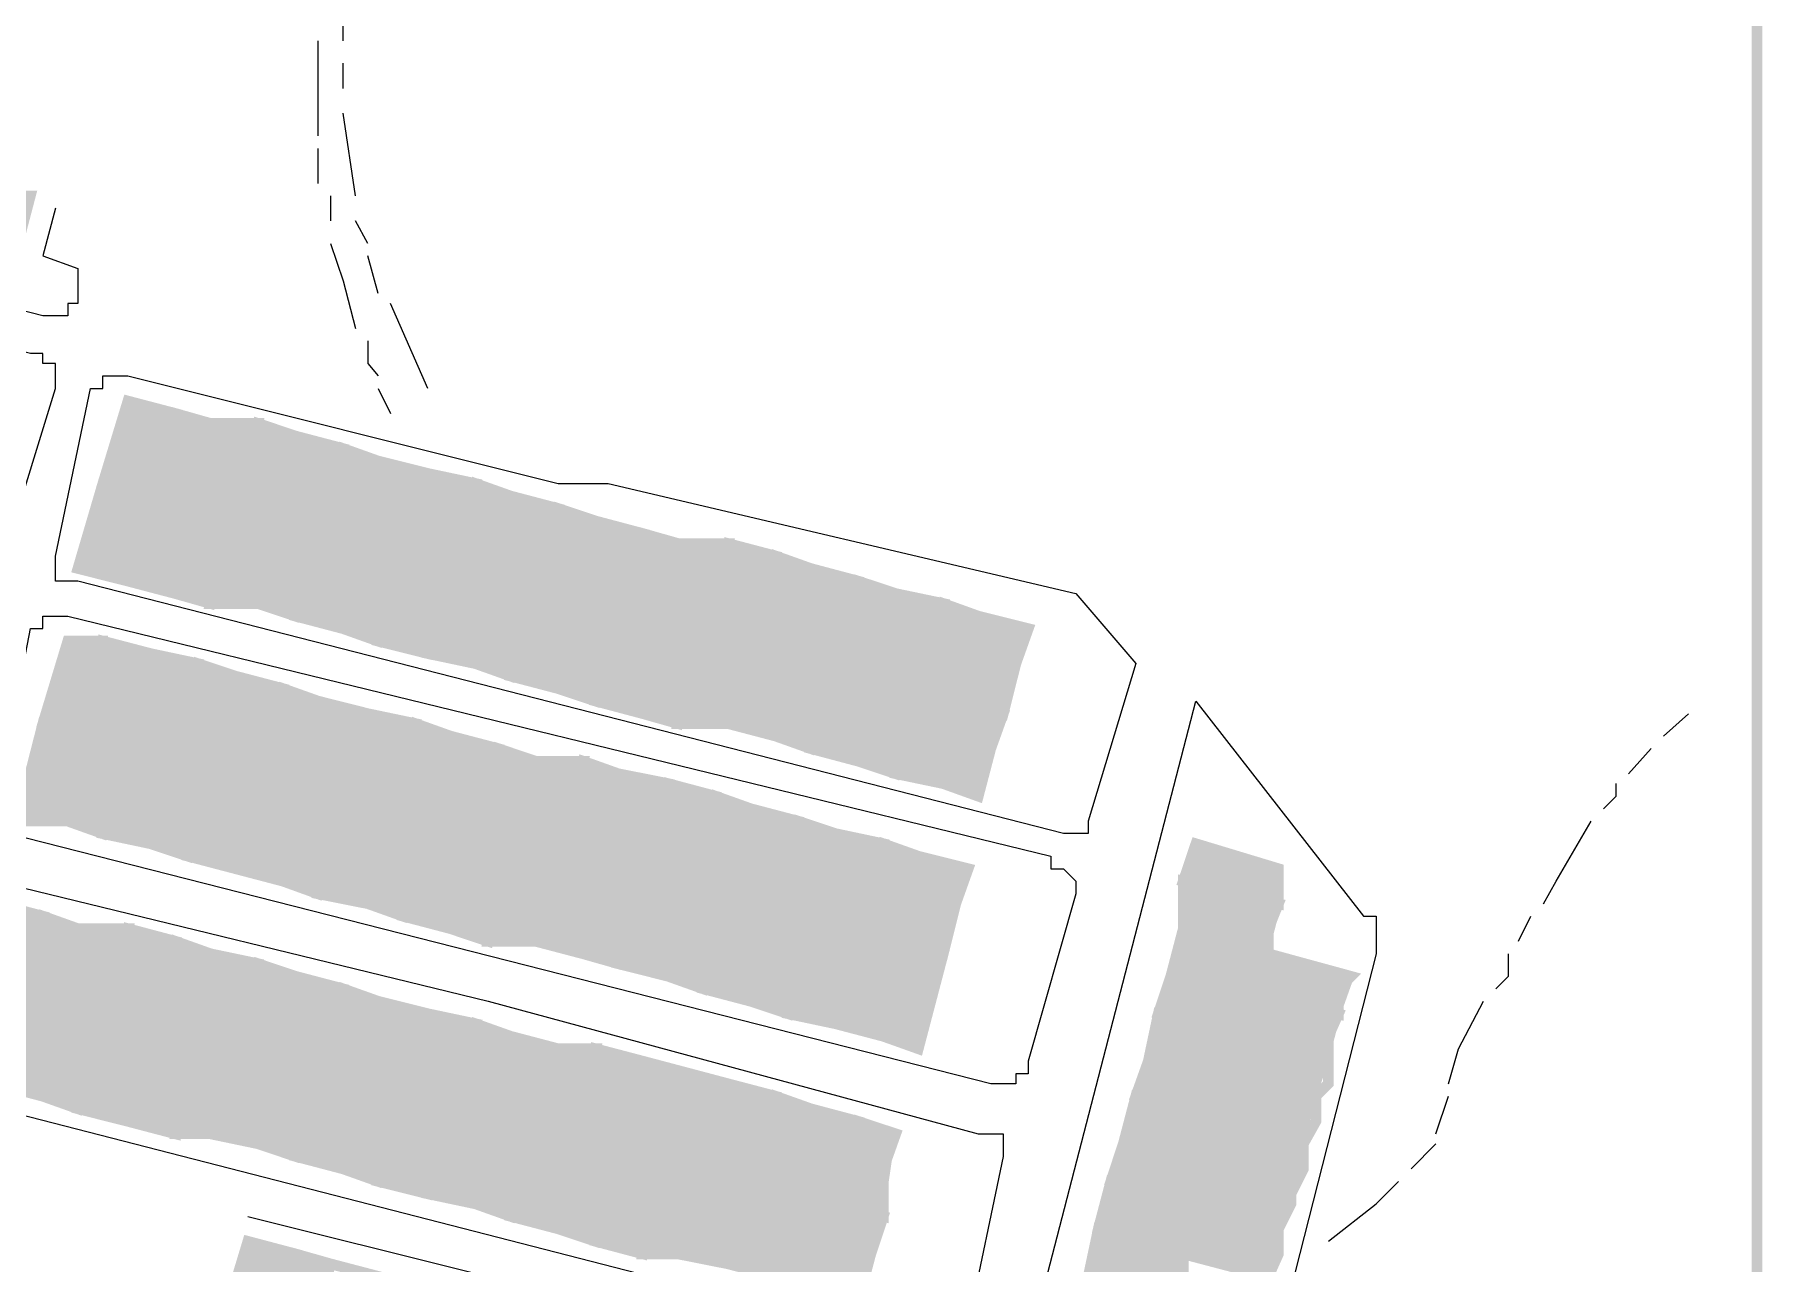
# Model space of a CAD drawing. Header units: millimetres. Extents: x -3588 to 75209, y -3737 to 38254.
# Drawn here: x 6411.6 to 6606.6, y 6774.9 to 6913.6 of the extents above; entities that cross this region are included whole.
import ezdxf

# ---------------------------------------------------------------- set-up
doc = ezdxf.new("R2010")
doc.units = ezdxf.units.MM
doc.layers.add('H', color=250, linetype='Continuous')
doc.layers.add('P', color=253, linetype='Continuous')

msp = doc.modelspace()

# ---------------------------------------------------------------- hatches: boundary and pattern name
at = {"layer": 'H', "linetype": 'Continuous'}
for points in [[(6427.455, 6870.87), (6424.911, 6861.268), (6419.261, 6862.692), (6422.094, 6872.278), (6427.455, 6870.87), (6427.455, 6870.87)], [(6431.696, 6869.462), (6428.864, 6860.147), (6424.911, 6861.268), (6427.455, 6870.87), (6431.696, 6869.462), (6431.696, 6869.462)], [(6437.057, 6869.462), (6434.225, 6860.147), (6428.864, 6860.147), (6431.696, 6869.462), (6437.057, 6869.462), (6437.057, 6869.462)], [(6441.01, 6868.053), (6438.466, 6858.739), (6434.225, 6860.147), (6437.057, 6869.462), (6441.01, 6868.053), (6441.01, 6868.053)], [(6446.372, 6866.917), (6443.827, 6857.315), (6438.466, 6858.739), (6441.01, 6868.053), (6446.372, 6866.917), (6446.372, 6866.917)], [(6450.597, 6865.509), (6449.188, 6855.906), (6443.827, 6857.315), (6446.372, 6866.917), (6450.597, 6865.509), (6450.597, 6865.509)], [(6455.958, 6864.1), (6453.141, 6854.498), (6449.188, 6855.906), (6450.597, 6865.509), (6455.958, 6864.1), (6455.958, 6864.1)], [(6461.335, 6862.692), (6458.79, 6853.378), (6453.141, 6854.498), (6455.958, 6864.1), (6461.335, 6862.692), (6461.335, 6862.692)], [(6424.911, 6861.268), (6422.094, 6851.953), (6416.733, 6853.378), (6419.261, 6862.692), (6424.911, 6861.268), (6424.911, 6861.268)], [(6428.864, 6860.147), (6427.455, 6850.545), (6422.094, 6851.953), (6424.911, 6861.268), (6428.864, 6860.147), (6428.864, 6860.147)], [(6465.56, 6861.268), (6462.743, 6851.953), (6458.79, 6853.378), (6461.335, 6862.692), (6465.56, 6861.268), (6465.56, 6861.268)], [(6470.921, 6860.147), (6468.105, 6850.545), (6462.743, 6851.953), (6465.56, 6861.268), (6470.921, 6860.147), (6470.921, 6860.147)], [(6434.225, 6860.147), (6431.696, 6849.137), (6427.455, 6850.545), (6428.864, 6860.147), (6434.225, 6860.147), (6434.225, 6860.147)], [(6438.466, 6858.739), (6437.057, 6849.137), (6431.696, 6849.137), (6434.225, 6860.147), (6438.466, 6858.739), (6438.466, 6858.739)], [(6474.874, 6858.739), (6472.346, 6849.137), (6468.105, 6850.545), (6470.921, 6860.147), (6474.874, 6858.739), (6474.874, 6858.739)], [(6443.827, 6857.315), (6441.01, 6847.728), (6437.057, 6849.137), (6438.466, 6858.739), (6443.827, 6857.315), (6443.827, 6857.315)], [(6449.188, 6855.906), (6446.372, 6846.592), (6441.01, 6847.728), (6443.827, 6857.315), (6449.188, 6855.906), (6449.188, 6855.906)], [(6480.235, 6857.315), (6477.707, 6847.728), (6472.346, 6849.137), (6474.874, 6858.739), (6480.235, 6857.315), (6480.235, 6857.315)], [(6484.476, 6855.906), (6483.068, 6846.592), (6477.707, 6847.728), (6480.235, 6857.315), (6484.476, 6855.906), (6484.476, 6855.906)], [(6453.141, 6854.498), (6450.597, 6845.184), (6446.372, 6846.592), (6449.188, 6855.906), (6453.141, 6854.498), (6453.141, 6854.498)], [(6489.838, 6855.906), (6487.021, 6846.592), (6483.068, 6846.592), (6484.476, 6855.906), (6489.838, 6855.906), (6489.838, 6855.906)], [(6495.199, 6854.498), (6492.67, 6845.184), (6487.021, 6846.592), (6489.838, 6855.906), (6495.199, 6854.498), (6495.199, 6854.498)], [(6458.79, 6853.378), (6455.958, 6843.776), (6450.597, 6845.184), (6453.141, 6854.498), (6458.79, 6853.378), (6458.79, 6853.378)], [(6462.743, 6851.953), (6461.335, 6842.367), (6455.958, 6843.776), (6458.79, 6853.378), (6462.743, 6851.953), (6462.743, 6851.953)], [(6499.44, 6853.378), (6496.607, 6843.776), (6492.67, 6845.184), (6495.199, 6854.498), (6499.44, 6853.378), (6499.44, 6853.378)], [(6504.801, 6851.953), (6501.984, 6842.367), (6496.607, 6843.776), (6499.44, 6853.378), (6504.801, 6851.953), (6504.801, 6851.953)], [(6468.105, 6850.545), (6465.56, 6840.943), (6461.335, 6842.367), (6462.743, 6851.953), (6468.105, 6850.545), (6468.105, 6850.545)], [(6508.754, 6850.545), (6507.346, 6840.943), (6501.984, 6842.367), (6504.801, 6851.953), (6508.754, 6850.545), (6508.754, 6850.545)], [(6472.346, 6849.137), (6470.921, 6839.823), (6465.56, 6840.943), (6468.105, 6850.545), (6472.346, 6849.137), (6472.346, 6849.137)], [(6477.707, 6847.728), (6474.874, 6838.414), (6470.921, 6839.823), (6472.346, 6849.137), (6477.707, 6847.728), (6477.707, 6847.728)], [(6514.115, 6849.137), (6511.571, 6839.823), (6507.346, 6840.943), (6508.754, 6850.545), (6514.115, 6849.137), (6514.115, 6849.137)], [(6518.356, 6847.728), (6516.932, 6838.414), (6511.571, 6839.823), (6514.115, 6849.137), (6518.356, 6847.728), (6518.356, 6847.728)], [(6483.068, 6846.592), (6480.235, 6836.99), (6474.874, 6838.414), (6477.707, 6847.728), (6483.068, 6846.592), (6483.068, 6846.592)], [(6523.718, 6846.592), (6520.885, 6836.99), (6516.932, 6838.414), (6518.356, 6847.728), (6523.718, 6846.592), (6523.718, 6846.592)], [(6487.021, 6846.592), (6484.476, 6835.582), (6480.235, 6836.99), (6483.068, 6846.592), (6487.021, 6846.592), (6487.021, 6846.592)], [(6492.67, 6845.184), (6489.838, 6835.582), (6484.476, 6835.582), (6487.021, 6846.592), (6492.67, 6845.184), (6492.67, 6845.184)], [(6419.261, 6845.184), (6418.141, 6834.173), (6412.492, 6835.582), (6415.308, 6845.184), (6419.261, 6845.184), (6419.261, 6845.184)], [(6424.911, 6843.776), (6422.094, 6833.053), (6418.141, 6834.173), (6419.261, 6845.184), (6424.911, 6843.776), (6424.911, 6843.776)], [(6430.272, 6842.367), (6427.455, 6831.629), (6422.094, 6833.053), (6424.911, 6843.776), (6430.272, 6842.367), (6430.272, 6842.367)], [(6496.607, 6843.776), (6495.199, 6834.173), (6489.838, 6835.582), (6492.67, 6845.184), (6496.607, 6843.776), (6496.607, 6843.776)], [(6501.984, 6842.367), (6499.44, 6833.053), (6495.199, 6834.173), (6496.607, 6843.776), (6501.984, 6842.367), (6501.984, 6842.367)], [(6434.225, 6840.943), (6431.696, 6830.22), (6427.455, 6831.629), (6430.272, 6842.367), (6434.225, 6840.943), (6434.225, 6840.943)], [(6507.346, 6840.943), (6504.801, 6831.629), (6499.44, 6833.053), (6501.984, 6842.367), (6507.346, 6840.943), (6507.346, 6840.943)], [(6439.586, 6839.823), (6437.057, 6828.812), (6431.696, 6830.22), (6434.225, 6840.943), (6439.586, 6839.823), (6439.586, 6839.823)], [(6443.827, 6838.414), (6441.01, 6828.812), (6437.057, 6828.812), (6439.586, 6839.823), (6443.827, 6838.414), (6443.827, 6838.414)], [(6511.571, 6839.823), (6508.754, 6830.22), (6504.801, 6831.629), (6507.346, 6840.943), (6511.571, 6839.823), (6511.571, 6839.823)], [(6516.932, 6838.414), (6514.115, 6828.812), (6508.754, 6830.22), (6511.571, 6839.823), (6516.932, 6838.414), (6516.932, 6838.414)], [(6449.188, 6836.99), (6446.372, 6827.404), (6441.01, 6828.812), (6443.827, 6838.414), (6449.188, 6836.99), (6449.188, 6836.99)], [(6520.885, 6836.99), (6518.356, 6827.404), (6514.115, 6828.812), (6516.932, 6838.414), (6520.885, 6836.99), (6520.885, 6836.99)], [(6418.141, 6834.173), (6415.308, 6824.859), (6409.947, 6824.859), (6412.492, 6835.582), (6418.141, 6834.173), (6418.141, 6834.173)], [(6454.549, 6835.582), (6452.021, 6826.268), (6446.372, 6827.404), (6449.188, 6836.99), (6454.549, 6835.582), (6454.549, 6835.582)], [(6458.79, 6834.173), (6455.958, 6824.859), (6452.021, 6826.268), (6454.549, 6835.582), (6458.79, 6834.173), (6458.79, 6834.173)], [(6422.094, 6833.053), (6419.261, 6823.451), (6415.308, 6824.859), (6418.141, 6834.173), (6422.094, 6833.053), (6422.094, 6833.053)], [(6464.152, 6833.053), (6461.335, 6823.451), (6455.958, 6824.859), (6458.79, 6834.173), (6464.152, 6833.053), (6464.152, 6833.053)], [(6427.455, 6831.629), (6424.911, 6822.043), (6419.261, 6823.451), (6422.094, 6833.053), (6427.455, 6831.629), (6427.455, 6831.629)], [(6431.696, 6830.22), (6428.864, 6820.618), (6424.911, 6822.043), (6427.455, 6831.629), (6431.696, 6830.22), (6431.696, 6830.22)], [(6468.105, 6831.629), (6465.56, 6822.043), (6461.335, 6823.451), (6464.152, 6833.053), (6468.105, 6831.629), (6468.105, 6831.629)], [(6473.466, 6831.629), (6470.921, 6820.618), (6465.56, 6822.043), (6468.105, 6831.629), (6473.466, 6831.629), (6473.466, 6831.629)], [(6477.707, 6830.22), (6474.874, 6819.498), (6470.921, 6820.618), (6473.466, 6831.629), (6477.707, 6830.22), (6477.707, 6830.22)], [(6437.057, 6828.812), (6434.225, 6819.498), (6428.864, 6820.618), (6431.696, 6830.22), (6437.057, 6828.812), (6437.057, 6828.812)], [(6483.068, 6828.812), (6480.235, 6818.09), (6474.874, 6819.498), (6477.707, 6830.22), (6483.068, 6828.812), (6483.068, 6828.812)], [(6441.01, 6828.812), (6439.586, 6818.09), (6434.225, 6819.498), (6437.057, 6828.812), (6441.01, 6828.812), (6441.01, 6828.812)], [(6446.372, 6827.404), (6443.827, 6816.665), (6439.586, 6818.09), (6441.01, 6828.812), (6446.372, 6827.404), (6446.372, 6827.404)], [(6488.429, 6827.404), (6485.885, 6816.665), (6480.235, 6818.09), (6483.068, 6828.812), (6488.429, 6827.404), (6488.429, 6827.404)], [(6452.021, 6826.268), (6449.188, 6815.257), (6443.827, 6816.665), (6446.372, 6827.404), (6452.021, 6826.268), (6452.021, 6826.268)], [(6455.958, 6824.859), (6453.141, 6813.849), (6449.188, 6815.257), (6452.021, 6826.268), (6455.958, 6824.859), (6455.958, 6824.859)], [(6492.67, 6826.268), (6489.838, 6815.257), (6485.885, 6816.665), (6488.429, 6827.404), (6492.67, 6826.268), (6492.67, 6826.268)], [(6498.032, 6824.859), (6495.199, 6815.257), (6489.838, 6815.257), (6492.67, 6826.268), (6498.032, 6824.859), (6498.032, 6824.859)], [(6461.335, 6823.451), (6458.79, 6812.728), (6453.141, 6813.849), (6455.958, 6824.859), (6461.335, 6823.451), (6461.335, 6823.451)], [(6501.984, 6823.451), (6499.44, 6813.849), (6495.199, 6815.257), (6498.032, 6824.859), (6501.984, 6823.451), (6501.984, 6823.451)], [(6465.56, 6822.043), (6462.743, 6811.304), (6458.79, 6812.728), (6461.335, 6823.451), (6465.56, 6822.043), (6465.56, 6822.043)], [(6470.921, 6820.618), (6468.105, 6811.304), (6462.743, 6811.304), (6465.56, 6822.043), (6470.921, 6820.618), (6470.921, 6820.618)], [(6507.346, 6822.043), (6504.801, 6812.728), (6499.44, 6813.849), (6501.984, 6823.451), (6507.346, 6822.043), (6507.346, 6822.043)], [(6511.571, 6820.618), (6510.162, 6811.304), (6504.801, 6812.728), (6507.346, 6822.043), (6511.571, 6820.618), (6511.571, 6820.618)], [(6552.22, 6819.498), (6552.22, 6815.257), (6541.21, 6818.09), (6542.634, 6822.043), (6552.22, 6819.498), (6552.22, 6819.498)], [(6474.874, 6819.498), (6473.466, 6809.896), (6468.105, 6811.304), (6470.921, 6820.618), (6474.874, 6819.498), (6474.874, 6819.498)], [(6516.932, 6819.498), (6514.115, 6809.896), (6510.162, 6811.304), (6511.571, 6820.618), (6516.932, 6819.498), (6516.932, 6819.498)], [(6480.235, 6818.09), (6477.707, 6808.487), (6473.466, 6809.896), (6474.874, 6819.498), (6480.235, 6818.09), (6480.235, 6818.09)], [(6485.885, 6816.665), (6483.068, 6807.079), (6477.707, 6808.487), (6480.235, 6818.09), (6485.885, 6816.665), (6485.885, 6816.665)], [(6552.22, 6815.257), (6550.812, 6809.896), (6541.21, 6812.728), (6541.21, 6818.09), (6552.22, 6815.257), (6552.22, 6815.257)], [(6489.838, 6815.257), (6487.021, 6805.943), (6483.068, 6807.079), (6485.885, 6816.665), (6489.838, 6815.257), (6489.838, 6815.257)], [(6412.492, 6813.849), (6409.947, 6804.534), (6404.586, 6805.943), (6407.13, 6815.257), (6412.492, 6813.849), (6412.492, 6813.849)], [(6495.199, 6815.257), (6492.67, 6804.534), (6487.021, 6805.943), (6489.838, 6815.257), (6495.199, 6815.257), (6495.199, 6815.257)], [(6499.44, 6813.849), (6496.607, 6803.126), (6492.67, 6804.534), (6495.199, 6815.257), (6499.44, 6813.849), (6499.44, 6813.849)], [(6416.733, 6812.728), (6415.308, 6803.126), (6409.947, 6804.534), (6412.492, 6813.849), (6416.733, 6812.728), (6416.733, 6812.728)], [(6422.094, 6812.728), (6419.261, 6801.718), (6415.308, 6803.126), (6416.733, 6812.728), (6422.094, 6812.728), (6422.094, 6812.728)], [(6427.455, 6811.304), (6424.911, 6801.718), (6419.261, 6801.718), (6422.094, 6812.728), (6427.455, 6811.304), (6427.455, 6811.304)], [(6504.801, 6812.728), (6501.984, 6801.718), (6496.607, 6803.126), (6499.44, 6813.849), (6504.801, 6812.728), (6504.801, 6812.728)], [(6510.162, 6811.304), (6507.346, 6800.293), (6501.984, 6801.718), (6504.801, 6812.728), (6510.162, 6811.304), (6510.162, 6811.304)], [(6550.812, 6809.896), (6549.403, 6805.943), (6540.089, 6807.079), (6541.21, 6812.728), (6550.812, 6809.896), (6550.812, 6809.896)], [(6431.696, 6809.896), (6428.864, 6800.293), (6424.911, 6801.718), (6427.455, 6811.304), (6431.696, 6809.896), (6431.696, 6809.896)], [(6514.115, 6809.896), (6511.571, 6799.173), (6507.346, 6800.293), (6510.162, 6811.304), (6514.115, 6809.896), (6514.115, 6809.896)], [(6437.057, 6808.487), (6434.225, 6799.173), (6428.864, 6800.293), (6431.696, 6809.896), (6437.057, 6808.487), (6437.057, 6808.487)], [(6441.01, 6807.079), (6438.466, 6797.765), (6434.225, 6799.173), (6437.057, 6808.487), (6441.01, 6807.079), (6441.01, 6807.079)], [(6560.414, 6807.079), (6559.006, 6803.126), (6549.403, 6805.943), (6550.812, 6809.896), (6560.414, 6807.079), (6560.414, 6807.079)], [(6446.372, 6805.943), (6443.827, 6796.341), (6438.466, 6797.765), (6441.01, 6807.079), (6446.372, 6805.943), (6446.372, 6805.943)], [(6549.403, 6805.943), (6547.995, 6800.293), (6538.681, 6803.126), (6540.089, 6807.079), (6549.403, 6805.943), (6549.403, 6805.943)], [(6415.308, 6803.126), (6412.492, 6793.524), (6407.13, 6794.932), (6409.947, 6804.534), (6415.308, 6803.126), (6415.308, 6803.126)], [(6450.597, 6804.534), (6449.188, 6794.932), (6443.827, 6796.341), (6446.372, 6805.943), (6450.597, 6804.534), (6450.597, 6804.534)], [(6455.958, 6803.126), (6453.141, 6793.524), (6449.188, 6794.932), (6450.597, 6804.534), (6455.958, 6803.126), (6455.958, 6803.126)], [(6559.006, 6803.126), (6557.581, 6797.765), (6547.995, 6800.293), (6549.403, 6805.943), (6559.006, 6803.126), (6559.006, 6803.126)], [(6419.261, 6801.718), (6416.733, 6792.404), (6412.492, 6793.524), (6415.308, 6803.126), (6419.261, 6801.718), (6419.261, 6801.718)], [(6461.335, 6801.718), (6458.79, 6792.404), (6453.141, 6793.524), (6455.958, 6803.126), (6461.335, 6801.718), (6461.335, 6801.718)], [(6547.995, 6800.293), (6546.859, 6794.932), (6537.257, 6797.765), (6538.681, 6803.126), (6547.995, 6800.293), (6547.995, 6800.293)], [(6424.911, 6801.718), (6422.094, 6790.979), (6416.733, 6792.404), (6419.261, 6801.718), (6424.911, 6801.718), (6424.911, 6801.718)], [(6428.864, 6800.293), (6427.455, 6789.571), (6422.094, 6790.979), (6424.911, 6801.718), (6428.864, 6800.293), (6428.864, 6800.293)], [(6465.56, 6800.293), (6462.743, 6790.979), (6458.79, 6792.404), (6461.335, 6801.718), (6465.56, 6800.293), (6465.56, 6800.293)], [(6434.225, 6799.173), (6431.696, 6789.571), (6427.455, 6789.571), (6428.864, 6800.293), (6434.225, 6799.173), (6434.225, 6799.173)], [(6438.466, 6797.765), (6437.057, 6788.163), (6431.696, 6789.571), (6434.225, 6799.173), (6438.466, 6797.765), (6438.466, 6797.765)], [(6470.921, 6799.173), (6468.105, 6789.571), (6462.743, 6790.979), (6465.56, 6800.293), (6470.921, 6799.173), (6470.921, 6799.173)], [(6474.874, 6799.173), (6473.466, 6788.163), (6468.105, 6789.571), (6470.921, 6799.173), (6474.874, 6799.173), (6474.874, 6799.173)], [(6480.235, 6797.765), (6477.707, 6788.163), (6473.466, 6788.163), (6474.874, 6799.173), (6480.235, 6797.765), (6480.235, 6797.765)], [(6557.581, 6797.765), (6556.173, 6793.524), (6546.859, 6794.932), (6547.995, 6800.293), (6557.581, 6797.765), (6557.581, 6797.765)], [(6443.827, 6796.341), (6441.01, 6786.754), (6437.057, 6788.163), (6438.466, 6797.765), (6443.827, 6796.341), (6443.827, 6796.341)], [(6485.885, 6796.341), (6483.068, 6786.754), (6477.707, 6788.163), (6480.235, 6797.765), (6485.885, 6796.341), (6485.885, 6796.341)], [(6546.859, 6794.932), (6545.451, 6790.979), (6535.848, 6793.524), (6537.257, 6797.765), (6546.859, 6794.932), (6546.859, 6794.932)], [(6449.188, 6794.932), (6446.372, 6785.618), (6441.01, 6786.754), (6443.827, 6796.341), (6449.188, 6794.932), (6449.188, 6794.932)], [(6453.141, 6793.524), (6450.597, 6784.21), (6446.372, 6785.618), (6449.188, 6794.932), (6453.141, 6793.524), (6453.141, 6793.524)], [(6489.838, 6794.932), (6487.021, 6785.618), (6483.068, 6786.754), (6485.885, 6796.341), (6489.838, 6794.932), (6489.838, 6794.932)], [(6495.199, 6793.524), (6492.67, 6784.21), (6487.021, 6785.618), (6489.838, 6794.932), (6495.199, 6793.524), (6495.199, 6793.524)], [(6556.173, 6793.524), (6554.765, 6788.163), (6545.451, 6790.979), (6546.859, 6794.932), (6556.173, 6793.524), (6556.173, 6793.524)], [(6458.79, 6792.404), (6455.958, 6782.801), (6450.597, 6784.21), (6453.141, 6793.524), (6458.79, 6792.404), (6458.79, 6792.404)], [(6499.44, 6792.404), (6496.607, 6782.801), (6492.67, 6784.21), (6495.199, 6793.524), (6499.44, 6792.404), (6499.44, 6792.404)], [(6545.451, 6790.979), (6544.042, 6785.618), (6534.44, 6788.163), (6535.848, 6793.524), (6545.451, 6790.979), (6545.451, 6790.979)], [(6462.743, 6790.979), (6461.335, 6781.393), (6455.958, 6782.801), (6458.79, 6792.404), (6462.743, 6790.979), (6462.743, 6790.979)], [(6468.105, 6789.571), (6465.56, 6779.969), (6461.335, 6781.393), (6462.743, 6790.979), (6468.105, 6789.571), (6468.105, 6789.571)], [(6504.801, 6790.979), (6501.984, 6781.393), (6496.607, 6782.801), (6499.44, 6792.404), (6504.801, 6790.979), (6504.801, 6790.979)], [(6508.754, 6789.571), (6507.346, 6779.969), (6501.984, 6781.393), (6504.801, 6790.979), (6508.754, 6789.571), (6508.754, 6789.571)], [(6554.765, 6788.163), (6553.644, 6782.801), (6544.042, 6785.618), (6545.451, 6790.979), (6554.765, 6788.163), (6554.765, 6788.163)], [(6473.466, 6788.163), (6470.921, 6778.849), (6465.56, 6779.969), (6468.105, 6789.571), (6473.466, 6788.163), (6473.466, 6788.163)], [(6477.707, 6788.163), (6474.874, 6777.44), (6470.921, 6778.849), (6473.466, 6788.163), (6477.707, 6788.163), (6477.707, 6788.163)], [(6483.068, 6786.754), (6480.235, 6776.016), (6474.874, 6777.44), (6477.707, 6788.163), (6483.068, 6786.754), (6483.068, 6786.754)], [(6487.021, 6785.618), (6484.476, 6776.016), (6480.235, 6776.016), (6483.068, 6786.754), (6487.021, 6785.618), (6487.021, 6785.618)], [(6544.042, 6785.618), (6542.634, 6781.393), (6533.32, 6784.21), (6534.44, 6788.163), (6544.042, 6785.618), (6544.042, 6785.618)], [(6492.67, 6784.21), (6489.838, 6774.608), (6484.476, 6776.016), (6487.021, 6785.618), (6492.67, 6784.21), (6492.67, 6784.21)], [(6553.644, 6782.801), (6552.22, 6778.849), (6542.634, 6781.393), (6544.042, 6785.618), (6553.644, 6782.801), (6553.644, 6782.801)], [(6496.607, 6782.801), (6495.199, 6773.199), (6489.838, 6774.608), (6492.67, 6784.21), (6496.607, 6782.801), (6496.607, 6782.801)], [(6542.634, 6781.393), (6541.21, 6776.016), (6531.895, 6778.849), (6533.32, 6784.21), (6542.634, 6781.393), (6542.634, 6781.393)], [(6501.984, 6781.393), (6499.44, 6772.079), (6495.199, 6773.199), (6496.607, 6782.801), (6501.984, 6781.393), (6501.984, 6781.393)], [(6507.346, 6779.969), (6504.801, 6770.655), (6499.44, 6772.079), (6501.984, 6781.393), (6507.346, 6779.969), (6507.346, 6779.969)], [(6552.22, 6778.849), (6550.812, 6773.199), (6541.21, 6776.016), (6542.634, 6781.393), (6552.22, 6778.849), (6552.22, 6778.849)], [(6441.01, 6776.016), (6438.466, 6766.43), (6432.816, 6767.838), (6435.633, 6777.44), (6441.01, 6776.016), (6441.01, 6776.016)], [(6541.21, 6776.016), (6540.089, 6772.079), (6530.487, 6773.199), (6531.895, 6778.849), (6541.21, 6776.016), (6541.21, 6776.016)], [(6445.235, 6774.608), (6442.419, 6765.293), (6438.466, 6766.43), (6441.01, 6776.016), (6445.235, 6774.608), (6445.235, 6774.608)]]:
    msp.add_hatch(color=256, dxfattribs=at).paths.add_polyline_path(points)

# ---------------------------------------------------------------- linework, layer by layer
at = {"layer": 'P', "const_width": 1.2}
for points in [[(6605.975, -522.389), (6605.975, 8803.839)], [(6409.675, 6890.074), (6408.539, 6884.425), (6405.722, 6885.833), (6407.13, 6895.436), (6411.083, 6895.436), (6409.675, 6890.074)], [(6426.047, 6866.917), (6424.639, 6861.556), (6419.261, 6862.964), (6422.094, 6872.278), (6427.455, 6870.87), (6426.047, 6866.917)], [(6430, 6865.509), (6428.864, 6860.147), (6424.639, 6861.556), (6427.455, 6870.87), (6431.408, 6869.75), (6430, 6865.509)], [(6435.633, 6864.1), (6434.225, 6860.147), (6428.864, 6860.147), (6431.408, 6869.75), (6436.769, 6869.75), (6435.633, 6864.1)], [(6439.586, 6862.964), (6438.178, 6858.739), (6434.225, 6860.147), (6436.769, 6869.75), (6441.01, 6868.325), (6439.586, 6862.964)], [(6444.963, 6861.556), (6443.539, 6857.315), (6438.178, 6858.739), (6441.01, 6868.325), (6446.372, 6866.917), (6444.963, 6861.556)], [(6449.188, 6860.147), (6449.188, 6856.194), (6443.539, 6857.315), (6446.372, 6866.917), (6450.324, 6865.509), (6449.188, 6860.147)], [(6454.549, 6858.739), (6453.141, 6854.786), (6449.188, 6856.194), (6450.324, 6865.509), (6455.958, 6864.1), (6454.549, 6858.739)], [(6459.911, 6858.739), (6458.502, 6853.378), (6453.141, 6854.786), (6455.958, 6864.1), (6461.335, 6862.964), (6459.911, 6858.739)], [(6423.214, 6857.315), (6422.094, 6851.953), (6416.445, 6853.378), (6419.261, 6862.964), (6424.639, 6861.556), (6423.214, 6857.315)], [(6463.864, 6857.315), (6462.743, 6851.953), (6458.502, 6853.378), (6461.335, 6862.964), (6465.288, 6861.556), (6463.864, 6857.315)], [(6427.455, 6856.194), (6427.455, 6850.545), (6422.094, 6851.953), (6424.639, 6861.556), (6428.864, 6860.147), (6427.455, 6856.194)], [(6438.178, 6853.378), (6436.769, 6849.425), (6431.408, 6849.425), (6434.225, 6860.147), (6438.178, 6858.739), (6438.178, 6853.378)], [(6469.513, 6856.194), (6468.105, 6850.545), (6462.743, 6851.953), (6465.288, 6861.556), (6470.649, 6860.147), (6469.513, 6856.194)], [(6473.466, 6854.786), (6472.058, 6849.425), (6468.105, 6850.545), (6470.649, 6860.147), (6474.874, 6858.739), (6473.466, 6854.786)], [(6432.816, 6854.786), (6431.408, 6849.425), (6427.455, 6850.545), (6428.864, 6860.147), (6434.225, 6860.147), (6432.816, 6854.786)], [(6442.419, 6851.953), (6441.01, 6848.001), (6436.769, 6849.425), (6438.178, 6858.739), (6443.539, 6857.315), (6442.419, 6851.953)], [(6478.827, 6853.378), (6477.419, 6848.001), (6472.058, 6849.425), (6474.874, 6858.739), (6480.235, 6857.315), (6478.827, 6853.378)], [(6447.78, 6850.545), (6446.372, 6846.592), (6441.01, 6848.001), (6443.539, 6857.315), (6449.188, 6856.194), (6447.78, 6850.545)], [(6451.733, 6849.425), (6450.324, 6845.184), (6446.372, 6846.592), (6449.188, 6856.194), (6453.141, 6854.786), (6451.733, 6849.425)], [(6484.188, 6851.953), (6483.068, 6846.592), (6477.419, 6848.001), (6480.235, 6857.315), (6484.188, 6856.194), (6484.188, 6851.953)], [(6457.094, 6848.001), (6455.958, 6843.776), (6450.324, 6845.184), (6453.141, 6854.786), (6458.502, 6853.378), (6457.094, 6848.001)], [(6488.429, 6850.545), (6487.021, 6846.592), (6483.068, 6846.592), (6484.188, 6856.194), (6489.838, 6856.194), (6488.429, 6850.545)], [(6493.791, 6849.425), (6492.382, 6845.184), (6487.021, 6846.592), (6489.838, 6856.194), (6495.199, 6854.786), (6493.791, 6849.425)], [(6497.743, 6848.001), (6496.607, 6843.776), (6492.382, 6845.184), (6495.199, 6854.786), (6499.152, 6853.378), (6497.743, 6848.001)], [(6461.335, 6848.001), (6461.335, 6842.639), (6455.958, 6843.776), (6458.502, 6853.378), (6462.743, 6851.953), (6461.335, 6848.001)], [(6503.393, 6846.592), (6501.984, 6842.639), (6496.607, 6843.776), (6499.152, 6853.378), (6504.513, 6851.953), (6503.393, 6846.592)], [(6466.696, 6846.592), (6465.288, 6841.231), (6461.335, 6842.639), (6462.743, 6851.953), (6468.105, 6850.545), (6466.696, 6846.592)], [(6472.058, 6845.184), (6470.649, 6839.823), (6465.288, 6841.231), (6468.105, 6850.545), (6472.058, 6849.425), (6472.058, 6845.184)], [(6507.346, 6845.184), (6507.346, 6841.231), (6501.984, 6842.639), (6504.513, 6851.953), (6508.754, 6850.545), (6507.346, 6845.184)], [(6512.707, 6845.184), (6511.299, 6839.823), (6507.346, 6841.231), (6508.754, 6850.545), (6514.115, 6849.425), (6512.707, 6845.184)], [(6476.283, 6843.776), (6474.874, 6838.414), (6470.649, 6839.823), (6472.058, 6849.425), (6477.419, 6848.001), (6476.283, 6843.776)], [(6518.068, 6843.776), (6516.932, 6838.414), (6511.299, 6839.823), (6514.115, 6849.425), (6518.068, 6848.001), (6518.068, 6843.776)], [(6481.66, 6842.639), (6480.235, 6836.99), (6474.874, 6838.414), (6477.419, 6848.001), (6483.068, 6846.592), (6481.66, 6842.639)], [(6485.613, 6841.231), (6484.188, 6835.87), (6480.235, 6836.99), (6483.068, 6846.592), (6487.021, 6846.592), (6485.613, 6841.231)], [(6490.974, 6839.823), (6489.838, 6835.87), (6484.188, 6835.87), (6487.021, 6846.592), (6492.382, 6845.184), (6490.974, 6839.823)], [(6522.309, 6842.639), (6520.885, 6836.99), (6516.932, 6838.414), (6518.068, 6848.001), (6523.718, 6846.592), (6522.309, 6842.639)], [(6419.261, 6839.823), (6417.853, 6834.461), (6412.492, 6835.87), (6415.308, 6845.184), (6419.261, 6845.184), (6419.261, 6839.823)], [(6423.214, 6838.414), (6422.094, 6833.053), (6417.853, 6834.461), (6419.261, 6845.184), (6424.639, 6843.776), (6423.214, 6838.414)], [(6495.199, 6838.414), (6495.199, 6834.461), (6489.838, 6835.87), (6492.382, 6845.184), (6496.607, 6843.776), (6495.199, 6838.414)], [(6428.864, 6836.99), (6427.455, 6831.629), (6422.094, 6833.053), (6424.639, 6843.776), (6430, 6842.639), (6428.864, 6836.99)], [(6432.816, 6835.87), (6431.408, 6830.22), (6427.455, 6831.629), (6430, 6842.639), (6434.225, 6841.231), (6432.816, 6835.87)], [(6500.56, 6836.99), (6499.152, 6833.053), (6495.199, 6834.461), (6496.607, 6843.776), (6501.984, 6842.639), (6500.56, 6836.99)], [(6505.937, 6835.87), (6504.513, 6831.629), (6499.152, 6833.053), (6501.984, 6842.639), (6507.346, 6841.231), (6505.937, 6835.87)], [(6438.178, 6834.461), (6436.769, 6829.1), (6431.408, 6830.22), (6434.225, 6841.231), (6439.586, 6839.823), (6438.178, 6834.461)], [(6510.162, 6834.461), (6508.754, 6830.22), (6504.513, 6831.629), (6507.346, 6841.231), (6511.299, 6839.823), (6510.162, 6834.461)], [(6442.419, 6833.053), (6441.01, 6829.1), (6436.769, 6829.1), (6439.586, 6839.823), (6443.539, 6838.414), (6442.419, 6833.053)], [(6515.524, 6834.461), (6514.115, 6829.1), (6508.754, 6830.22), (6511.299, 6839.823), (6516.932, 6838.414), (6515.524, 6834.461)], [(6447.78, 6831.629), (6446.372, 6827.676), (6441.01, 6829.1), (6443.539, 6838.414), (6449.188, 6836.99), (6447.78, 6831.629)], [(6453.141, 6830.22), (6451.733, 6826.268), (6446.372, 6827.676), (6449.188, 6836.99), (6454.549, 6835.87), (6453.141, 6830.22)], [(6519.477, 6833.053), (6518.068, 6827.676), (6514.115, 6829.1), (6516.932, 6838.414), (6520.885, 6836.99), (6519.477, 6833.053)], [(6416.445, 6829.1), (6415.308, 6824.859), (6409.675, 6824.859), (6412.492, 6835.87), (6417.853, 6834.461), (6416.445, 6829.1)], [(6457.094, 6830.22), (6455.958, 6824.859), (6451.733, 6826.268), (6454.549, 6835.87), (6458.502, 6834.461), (6457.094, 6830.22)], [(6420.686, 6827.676), (6419.261, 6823.451), (6415.308, 6824.859), (6417.853, 6834.461), (6422.094, 6833.053), (6420.686, 6827.676)], [(6426.047, 6826.268), (6424.639, 6822.315), (6419.261, 6823.451), (6422.094, 6833.053), (6427.455, 6831.629), (6426.047, 6826.268)], [(6462.743, 6829.1), (6461.335, 6823.451), (6455.958, 6824.859), (6458.502, 6834.461), (6463.864, 6833.053), (6462.743, 6829.1)], [(6466.696, 6827.676), (6465.288, 6822.315), (6461.335, 6823.451), (6463.864, 6833.053), (6468.105, 6831.629), (6466.696, 6827.676)], [(6430, 6826.268), (6428.864, 6820.906), (6424.639, 6822.315), (6427.455, 6831.629), (6431.408, 6830.22), (6430, 6826.268)], [(6472.058, 6826.268), (6470.649, 6820.906), (6465.288, 6822.315), (6468.105, 6831.629), (6473.466, 6831.629), (6472.058, 6826.268)], [(6476.283, 6824.859), (6474.874, 6819.498), (6470.649, 6820.906), (6473.466, 6831.629), (6477.419, 6830.22), (6476.283, 6824.859)], [(6435.633, 6824.859), (6434.225, 6819.498), (6428.864, 6820.906), (6431.408, 6830.22), (6436.769, 6829.1), (6435.633, 6824.859)], [(6441.01, 6823.451), (6439.586, 6818.09), (6434.225, 6819.498), (6436.769, 6829.1), (6441.01, 6829.1), (6441.01, 6823.451)], [(6444.963, 6822.315), (6443.539, 6816.665), (6439.586, 6818.09), (6441.01, 6829.1), (6446.372, 6827.676), (6444.963, 6822.315)], [(6481.66, 6823.451), (6480.235, 6818.09), (6474.874, 6819.498), (6477.419, 6830.22), (6483.068, 6829.1), (6481.66, 6823.451)], [(6487.021, 6822.315), (6485.613, 6816.665), (6480.235, 6818.09), (6483.068, 6829.1), (6488.429, 6827.676), (6487.021, 6822.315)], [(6450.324, 6820.906), (6449.188, 6815.545), (6443.539, 6816.665), (6446.372, 6827.676), (6451.733, 6826.268), (6450.324, 6820.906)], [(6490.974, 6820.906), (6489.838, 6815.545), (6485.613, 6816.665), (6488.429, 6827.676), (6492.382, 6826.268), (6490.974, 6820.906)], [(6454.549, 6819.498), (6453.141, 6814.137), (6449.188, 6815.545), (6451.733, 6826.268), (6455.958, 6824.859), (6454.549, 6819.498)], [(6496.607, 6819.498), (6495.199, 6815.545), (6489.838, 6815.545), (6492.382, 6826.268), (6497.743, 6824.859), (6496.607, 6819.498)], [(6459.911, 6818.09), (6458.502, 6812.728), (6453.141, 6814.137), (6455.958, 6824.859), (6461.335, 6823.451), (6459.911, 6818.09)], [(6463.864, 6816.665), (6462.743, 6811.304), (6458.502, 6812.728), (6461.335, 6823.451), (6465.288, 6822.315), (6463.864, 6816.665)], [(6500.56, 6818.09), (6499.152, 6814.137), (6495.199, 6815.545), (6497.743, 6824.859), (6501.984, 6823.451), (6500.56, 6818.09)], [(6505.937, 6816.665), (6504.513, 6812.728), (6499.152, 6814.137), (6501.984, 6823.451), (6507.346, 6822.315), (6505.937, 6816.665)], [(6469.513, 6815.545), (6468.105, 6811.304), (6462.743, 6811.304), (6465.288, 6822.315), (6470.649, 6820.906), (6469.513, 6815.545)], [(6510.162, 6816.665), (6510.162, 6811.304), (6504.513, 6812.728), (6507.346, 6822.315), (6511.299, 6820.906), (6510.162, 6816.665)], [(6551.948, 6818.09), (6551.948, 6815.545), (6541.21, 6818.09), (6542.634, 6822.315), (6551.948, 6819.498), (6551.948, 6818.09)], [(6474.874, 6814.137), (6473.466, 6809.896), (6468.105, 6811.304), (6470.649, 6820.906), (6474.874, 6819.498), (6474.874, 6814.137)], [(6478.827, 6812.728), (6477.419, 6808.775), (6473.466, 6809.896), (6474.874, 6819.498), (6480.235, 6818.09), (6478.827, 6812.728)], [(6515.524, 6815.545), (6514.115, 6809.896), (6510.162, 6811.304), (6511.299, 6820.906), (6516.932, 6819.498), (6515.524, 6815.545)], [(6484.188, 6812.728), (6483.068, 6807.351), (6477.419, 6808.775), (6480.235, 6818.09), (6485.613, 6816.665), (6484.188, 6812.728)], [(6550.812, 6812.728), (6550.812, 6809.896), (6541.21, 6812.728), (6541.21, 6818.09), (6551.948, 6815.545), (6550.812, 6812.728)], [(6411.083, 6809.896), (6409.675, 6804.534), (6404.314, 6805.943), (6407.13, 6815.545), (6412.492, 6814.137), (6411.083, 6809.896)], [(6488.429, 6811.304), (6487.021, 6805.943), (6483.068, 6807.351), (6485.613, 6816.665), (6489.838, 6815.545), (6488.429, 6811.304)], [(6493.791, 6809.896), (6492.382, 6804.534), (6487.021, 6805.943), (6489.838, 6815.545), (6495.199, 6815.545), (6493.791, 6809.896)], [(6497.743, 6808.775), (6496.607, 6803.126), (6492.382, 6804.534), (6495.199, 6815.545), (6499.152, 6814.137), (6497.743, 6808.775)], [(6416.445, 6808.775), (6415.308, 6803.126), (6409.675, 6804.534), (6412.492, 6814.137), (6416.445, 6812.728), (6416.445, 6808.775)], [(6503.393, 6807.351), (6501.984, 6801.99), (6496.607, 6803.126), (6499.152, 6814.137), (6504.513, 6812.728), (6503.393, 6807.351)], [(6420.686, 6807.351), (6419.261, 6801.99), (6415.308, 6803.126), (6416.445, 6812.728), (6422.094, 6812.728), (6420.686, 6807.351)], [(6426.047, 6805.943), (6424.639, 6801.99), (6419.261, 6801.99), (6422.094, 6812.728), (6427.455, 6811.304), (6426.047, 6805.943)], [(6508.754, 6805.943), (6507.346, 6800.582), (6501.984, 6801.99), (6504.513, 6812.728), (6510.162, 6811.304), (6508.754, 6805.943)], [(6512.707, 6804.534), (6511.299, 6799.173), (6507.346, 6800.582), (6510.162, 6811.304), (6514.115, 6809.896), (6512.707, 6804.534)], [(6549.403, 6807.351), (6549.403, 6805.943), (6539.801, 6807.351), (6541.21, 6812.728), (6550.812, 6809.896), (6549.403, 6807.351)], [(6430, 6804.534), (6428.864, 6800.582), (6424.639, 6801.99), (6427.455, 6811.304), (6431.408, 6809.896), (6430, 6804.534)], [(6435.633, 6803.126), (6434.225, 6799.173), (6428.864, 6800.582), (6431.408, 6809.896), (6436.769, 6808.775), (6435.633, 6803.126)], [(6558.718, 6805.943), (6558.718, 6803.126), (6549.403, 6805.943), (6550.812, 6809.896), (6560.126, 6807.351), (6558.718, 6805.943)], [(6439.586, 6801.99), (6438.178, 6797.765), (6434.225, 6799.173), (6436.769, 6808.775), (6441.01, 6807.351), (6439.586, 6801.99)], [(6444.963, 6800.582), (6443.539, 6796.341), (6438.178, 6797.765), (6441.01, 6807.351), (6446.372, 6805.943), (6444.963, 6800.582)], [(6450.324, 6800.582), (6449.188, 6795.22), (6443.539, 6796.341), (6446.372, 6805.943), (6450.324, 6804.534), (6450.324, 6800.582)], [(6547.995, 6803.126), (6547.995, 6800.582), (6538.393, 6803.126), (6539.801, 6807.351), (6549.403, 6805.943), (6547.995, 6803.126)], [(6557.581, 6800.582), (6557.581, 6797.765), (6547.995, 6800.582), (6549.403, 6805.943), (6558.718, 6803.126), (6557.581, 6800.582)], [(6413.9, 6799.173), (6412.492, 6793.812), (6407.13, 6795.22), (6409.675, 6804.534), (6415.308, 6803.126), (6413.9, 6799.173)], [(6454.549, 6799.173), (6453.141, 6793.812), (6449.188, 6795.22), (6450.324, 6804.534), (6455.958, 6803.126), (6454.549, 6799.173)], [(6417.853, 6797.765), (6416.445, 6792.404), (6412.492, 6793.812), (6415.308, 6803.126), (6419.261, 6801.99), (6417.853, 6797.765)], [(6423.214, 6796.341), (6422.094, 6790.979), (6416.445, 6792.404), (6419.261, 6801.99), (6424.639, 6801.99), (6423.214, 6796.341)], [(6427.455, 6795.22), (6427.455, 6789.571), (6422.094, 6790.979), (6424.639, 6801.99), (6428.864, 6800.582), (6427.455, 6795.22)], [(6459.911, 6797.765), (6458.502, 6792.404), (6453.141, 6793.812), (6455.958, 6803.126), (6461.335, 6801.99), (6459.911, 6797.765)], [(6463.864, 6796.341), (6462.743, 6790.979), (6458.502, 6792.404), (6461.335, 6801.99), (6465.288, 6800.582), (6463.864, 6796.341)], [(6546.587, 6797.765), (6546.587, 6795.22), (6537.257, 6797.765), (6538.393, 6803.126), (6547.995, 6800.582), (6546.587, 6797.765)], [(6432.816, 6793.812), (6431.408, 6789.571), (6427.455, 6789.571), (6428.864, 6800.582), (6434.225, 6799.173), (6432.816, 6793.812)], [(6469.513, 6795.22), (6468.105, 6789.571), (6462.743, 6790.979), (6465.288, 6800.582), (6470.649, 6799.173), (6469.513, 6795.22)], [(6557.581, 6795.22), (6556.173, 6793.812), (6546.587, 6795.22), (6547.995, 6800.582), (6557.581, 6797.765), (6557.581, 6795.22)], [(6438.178, 6792.404), (6436.769, 6788.451), (6431.408, 6789.571), (6434.225, 6799.173), (6438.178, 6797.765), (6438.178, 6792.404)], [(6442.419, 6790.979), (6441.01, 6787.026), (6436.769, 6788.451), (6438.178, 6797.765), (6443.539, 6796.341), (6442.419, 6790.979)], [(6473.466, 6793.812), (6473.466, 6788.451), (6468.105, 6789.571), (6470.649, 6799.173), (6474.874, 6799.173), (6473.466, 6793.812)], [(6478.827, 6792.404), (6477.419, 6788.451), (6473.466, 6788.451), (6474.874, 6799.173), (6480.235, 6797.765), (6478.827, 6792.404)], [(6484.188, 6790.979), (6483.068, 6787.026), (6477.419, 6788.451), (6480.235, 6797.765), (6485.613, 6796.341), (6484.188, 6790.979)], [(6545.162, 6793.812), (6545.162, 6790.979), (6535.848, 6793.812), (6537.257, 6797.765), (6546.587, 6795.22), (6545.162, 6793.812)], [(6447.78, 6789.571), (6446.372, 6785.618), (6441.01, 6787.026), (6443.539, 6796.341), (6449.188, 6795.22), (6447.78, 6789.571)], [(6488.429, 6789.571), (6487.021, 6785.618), (6483.068, 6787.026), (6485.613, 6796.341), (6489.838, 6795.22), (6488.429, 6789.571)], [(6451.733, 6788.451), (6450.324, 6784.21), (6446.372, 6785.618), (6449.188, 6795.22), (6453.141, 6793.812), (6451.733, 6788.451)], [(6457.094, 6788.451), (6455.958, 6782.801), (6450.324, 6784.21), (6453.141, 6793.812), (6458.502, 6792.404), (6457.094, 6788.451)], [(6493.791, 6788.451), (6492.382, 6784.21), (6487.021, 6785.618), (6489.838, 6795.22), (6495.199, 6793.812), (6493.791, 6788.451)], [(6497.743, 6787.026), (6496.607, 6782.801), (6492.382, 6784.21), (6495.199, 6793.812), (6499.152, 6792.404), (6497.743, 6787.026)], [(6545.162, 6788.451), (6544.042, 6785.618), (6534.44, 6788.451), (6535.848, 6793.812), (6545.162, 6790.979), (6545.162, 6788.451)], [(6556.173, 6790.979), (6554.765, 6788.451), (6545.162, 6790.979), (6546.587, 6795.22), (6556.173, 6793.812), (6556.173, 6790.979)], [(6461.335, 6787.026), (6461.335, 6781.665), (6455.958, 6782.801), (6458.502, 6792.404), (6462.743, 6790.979), (6461.335, 6787.026)], [(6503.393, 6787.026), (6501.984, 6781.665), (6496.607, 6782.801), (6499.152, 6792.404), (6504.513, 6790.979), (6503.393, 6787.026)], [(6466.696, 6785.618), (6465.288, 6780.257), (6461.335, 6781.665), (6462.743, 6790.979), (6468.105, 6789.571), (6466.696, 6785.618)], [(6507.346, 6785.618), (6507.346, 6780.257), (6501.984, 6781.665), (6504.513, 6790.979), (6508.754, 6789.571), (6507.346, 6785.618)], [(6554.765, 6785.618), (6553.356, 6782.801), (6544.042, 6785.618), (6545.162, 6790.979), (6554.765, 6788.451), (6554.765, 6785.618)], [(6472.058, 6784.21), (6470.649, 6778.849), (6465.288, 6780.257), (6468.105, 6789.571), (6473.466, 6788.451), (6472.058, 6784.21)], [(6476.283, 6782.801), (6474.874, 6777.44), (6470.649, 6778.849), (6473.466, 6788.451), (6477.419, 6788.451), (6476.283, 6782.801)], [(6481.66, 6781.665), (6480.235, 6776.016), (6474.874, 6777.44), (6477.419, 6788.451), (6483.068, 6787.026), (6481.66, 6781.665)], [(6544.042, 6784.21), (6542.634, 6781.665), (6533.032, 6784.21), (6534.44, 6788.451), (6544.042, 6785.618), (6544.042, 6784.21)], [(6485.613, 6780.257), (6484.188, 6776.016), (6480.235, 6776.016), (6483.068, 6787.026), (6487.021, 6785.618), (6485.613, 6780.257)], [(6490.974, 6778.849), (6489.838, 6774.896), (6484.188, 6776.016), (6487.021, 6785.618), (6492.382, 6784.21), (6490.974, 6778.849)], [(6496.607, 6777.44), (6495.199, 6773.487), (6489.838, 6774.896), (6492.382, 6784.21), (6496.607, 6782.801), (6496.607, 6777.44)], [(6542.634, 6778.849), (6541.21, 6776.016), (6531.623, 6778.849), (6533.032, 6784.21), (6542.634, 6781.665), (6542.634, 6778.849)], [(6553.356, 6781.665), (6551.948, 6778.849), (6542.634, 6781.665), (6544.042, 6785.618), (6553.356, 6782.801), (6553.356, 6781.665)], [(6500.56, 6776.016), (6499.152, 6772.079), (6495.199, 6773.487), (6496.607, 6782.801), (6501.984, 6781.665), (6500.56, 6776.016)], [(6505.937, 6776.016), (6504.513, 6770.655), (6499.152, 6772.079), (6501.984, 6781.665), (6507.346, 6780.257), (6505.937, 6776.016)], [(6551.948, 6776.016), (6550.812, 6773.487), (6541.21, 6776.016), (6542.634, 6781.665), (6551.948, 6778.849), (6551.948, 6776.016)], [(6541.21, 6773.487), (6539.801, 6772.079), (6530.487, 6773.487), (6531.623, 6778.849), (6541.21, 6776.016), (6541.21, 6773.487)], [(6439.586, 6772.079), (6438.178, 6766.702), (6432.816, 6768.126), (6435.633, 6777.44), (6441.01, 6776.016), (6439.586, 6772.079)], [(6443.539, 6770.655), (6442.419, 6765.293), (6438.178, 6766.702), (6441.01, 6776.016), (6444.963, 6774.896), (6443.539, 6770.655)], [(6449.188, 6769.246), (6447.78, 6763.885), (6442.419, 6765.293), (6444.963, 6774.896), (6450.324, 6773.487), (6449.188, 6769.246)]]:
    msp.add_lwpolyline(points, dxfattribs=at)
at = {"layer": 'P'}
for points in [[(6446.372, 6912.928), (6446.372, 6915.76)], [(6443.539, 6912.928), (6443.539, 6904.75), (6443.539, 6902.205)], [(6446.372, 6907.566), (6446.372, 6910.399)], [(6447.78, 6895.436), (6446.372, 6904.75)], [(6443.539, 6900.797), (6443.539, 6896.844)], [(6413.9, 6894.027), (6412.492, 6888.65), (6416.445, 6887.242), (6416.445, 6884.425), (6416.445, 6883.289), (6415.308, 6883.289), (6415.308, 6881.88), (6413.9, 6881.88), (6412.492, 6881.88), (6359.711, 6895.436)], [(6444.963, 6895.436), (6444.963, 6892.603)], [(6449.188, 6890.074), (6447.78, 6892.603)], [(6351.518, 6866.917), (6405.722, 6853.378), (6407.13, 6853.378), (6407.13, 6854.786), (6408.539, 6854.786), (6408.539, 6856.194), (6413.9, 6873.703), (6413.9, 6875.111), (6413.9, 6876.519), (6412.492, 6876.519), (6412.492, 6877.639), (6411.083, 6877.639), (6358.287, 6891.195)], [(6444.963, 6890.074), (6446.372, 6885.833), (6447.78, 6880.472)], [(6450.324, 6884.425), (6449.188, 6888.65)], [(6455.958, 6873.703), (6451.733, 6883.289)], [(6449.188, 6879.064), (6449.188, 6876.519), (6450.324, 6875.111)], [(6472.058, 6862.964), (6473.466, 6862.964), (6474.874, 6862.964), (6476.283, 6862.964), (6529.079, 6850.545), (6535.848, 6842.639), (6530.487, 6824.859), (6530.487, 6823.451), (6529.079, 6823.451), (6527.67, 6823.451), (6416.445, 6851.953), (6415.308, 6851.953), (6413.9, 6851.953), (6413.9, 6853.378), (6413.9, 6854.786), (6417.853, 6873.703), (6419.261, 6873.703), (6419.261, 6875.111), (6420.686, 6875.111), (6422.094, 6875.111), (6470.649, 6862.964), (6472.058, 6862.964)], [(6450.324, 6873.703), (6451.733, 6870.87)], [(6520.885, 6795.22), (6519.477, 6795.22), (6408.539, 6823.451), (6407.13, 6823.451), (6407.13, 6824.859), (6407.13, 6826.268), (6411.083, 6846.592), (6412.492, 6846.592), (6412.492, 6848.001), (6413.9, 6848.001), (6415.308, 6848.001), (6526.262, 6820.906), (6526.262, 6819.498), (6527.67, 6819.498), (6529.079, 6818.09), (6529.079, 6816.665), (6523.718, 6797.765), (6523.718, 6796.341), (6522.309, 6796.341), (6522.309, 6795.22), (6520.885, 6795.22)], [(6533.032, 6761.34), (6531.623, 6761.34), (6526.262, 6762.477), (6524.838, 6762.477), (6524.838, 6763.885), (6523.718, 6763.885), (6523.718, 6765.293), (6542.634, 6838.414), (6561.534, 6814.137), (6562.959, 6814.137), (6562.959, 6812.728), (6562.959, 6811.304), (6562.959, 6809.896), (6553.356, 6772.079), (6553.356, 6770.655), (6551.948, 6770.655), (6551.948, 6769.246), (6550.812, 6769.246), (6534.44, 6761.34), (6533.032, 6761.34)], [(6595.414, 6834.461), (6598.231, 6836.99)], [(6591.461, 6830.22), (6594.006, 6833.053)], [(6588.645, 6826.268), (6590.053, 6827.676), (6590.053, 6829.1)], [(6581.859, 6815.545), (6583.283, 6818.09), (6587.236, 6824.859)], [(6462.743, 6804.534), (6518.068, 6789.571), (6519.477, 6789.571), (6520.885, 6789.571), (6520.885, 6788.451), (6520.885, 6787.026), (6516.932, 6768.126), (6515.524, 6768.126), (6515.524, 6766.702), (6514.115, 6766.702), (6514.115, 6765.293), (6512.707, 6765.293), (6401.769, 6793.812), (6400.361, 6793.812), (6400.361, 6795.22), (6398.937, 6795.22), (6398.937, 6796.341), (6398.937, 6797.765), (6404.314, 6816.665), (6404.314, 6818.09), (6405.722, 6818.09), (6407.13, 6818.09), (6462.743, 6804.534)], [(6579.042, 6811.304), (6580.451, 6814.137)], [(6576.498, 6805.943), (6577.906, 6807.351), (6577.906, 6809.896)], [(6571.137, 6795.22), (6572.273, 6799.173), (6575.089, 6804.534)], [(6569.728, 6789.571), (6571.137, 6793.812)], [(6566.912, 6785.618), (6569.728, 6788.451)], [(6557.581, 6777.44), (6562.959, 6781.665), (6565.487, 6784.21)], [(6435.633, 6780.257), (6511.299, 6761.34)]]:
    msp.add_lwpolyline(points, dxfattribs=at)

doc.saveas('drawing.dxf')
